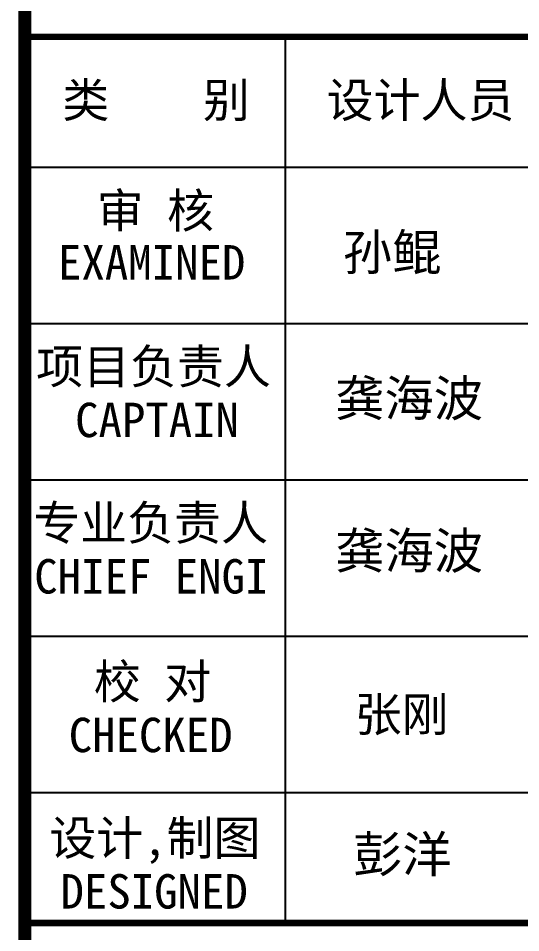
# Model space of a CAD drawing. Extents: x 69728788 to 150676229, y 15322671 to 43663798.
# Drawn here: x 75317047 to 75321461, y 19778614 to 19786652 of the extents above; entities that cross this region are included whole.
import ezdxf

# ---------------------------------------------------------------- set-up
doc = ezdxf.new("R2010")
doc.units = 0
doc.header["$LTSCALE"] = 1000
doc.header["$MEASUREMENT"] = 0
doc.layers.add('图框', color=253, linetype='CONTINUOUS')
doc.styles.add('STYLE-黑体', font='simhei.ttf')

msp = doc.modelspace()

# ---------------------------------------------------------------- linework, layer by layer
at = {"layer": '图框', "color": 0}
for p, q in [((75317103.6, 19785343.2), (75324014.3, 19785343.2)), ((75317103.6, 19785343.2), (75324014.3, 19785343.2)), ((75317103.6, 19783968.8), (75324014.3, 19783968.8)), ((75317103.6, 19782594.3), (75324014.3, 19782594.3)), ((75317103.6, 19781219.8), (75324014.3, 19781219.8)), ((75317103.6, 19779845.3), (75324014.3, 19779845.3))]:
    msp.add_line(p, q, dxfattribs=at)
at = {"layer": '图框', "color": 4, "const_width": 113.4}
msp.add_lwpolyline([(75324014.3, 19730542.8), (75317103.6, 19730542.8), (75317103.6, 19796552.8), (75324014.3, 19796552.8)], dxfattribs=at)
at = {"layer": '图框', "color": 0, "const_width": 57.5}
msp.add_lwpolyline([(75317103.6, 19786488.6), (75324014.3, 19786488.6), (75324014.3, 19774805.6), (75317103.6, 19774805.6)], close=True, dxfattribs=at)
at = {"layer": '图框', "color": 0}
for points in [[(75319394.4, 19785343.2), (75319394.4, 19786488.6)], [(75319394.4, 19778699.9), (75319394.4, 19785343.2)]]:
    msp.add_lwpolyline(points, dxfattribs=at)
at = {"layer": '图框', "color": 0, "const_width": 57.5}
msp.add_lwpolyline([(75317103.6, 19778699.9), (75324014.3, 19778699.9)], dxfattribs=at)

# ---------------------------------------------------------------- texts
at = {"layer": '图框', "color": 0, "style": 'STYLE-黑体'}
for s, p in [('类    别 ', (75317434, 19785781.2)), ('设计人员', (75319755.3, 19785781.2)), ('审 核', (75317736.2, 19784809.8)), ('EXAMINED ', (75317396.1, 19784355.6)), ('项目负责人', (75317204.1, 19783439.8)), ('CAPTAIN', (75317546.2, 19782970.2)), ('专业负责人', (75317178.4, 19782065.4)), ('CHIEF ENGI', (75317187.3, 19781595.7)), ('校 对', (75317710.4, 19780670.8)), ('CHECKED  ', (75317489.8, 19780201.2)), ('设计,制图', (75317319.2, 19779296.3)), ('DESIGNED ', (75317418, 19778826.7))]:
    msp.add_text(s, height=302.39, dxfattribs=at).set_placement(p)
at = {"layer": '图框', "color": 4, "style": 'STYLE-黑体'}
for s, height, p in [('孙鲲', 317.5, (75319899.1, 19784436.2)), ('龚海波', 317.5, (75319831.1, 19783153)), ('龚海波', 317.5, (75319831.1, 19781812.9)), ('张刚', 302.39, (75320002.7, 19780383)), ('彭洋', 317.5, (75319987.2, 19779145.1))]:
    msp.add_text(s, height=height, dxfattribs=at).set_placement(p)

doc.saveas('drawing.dxf')
